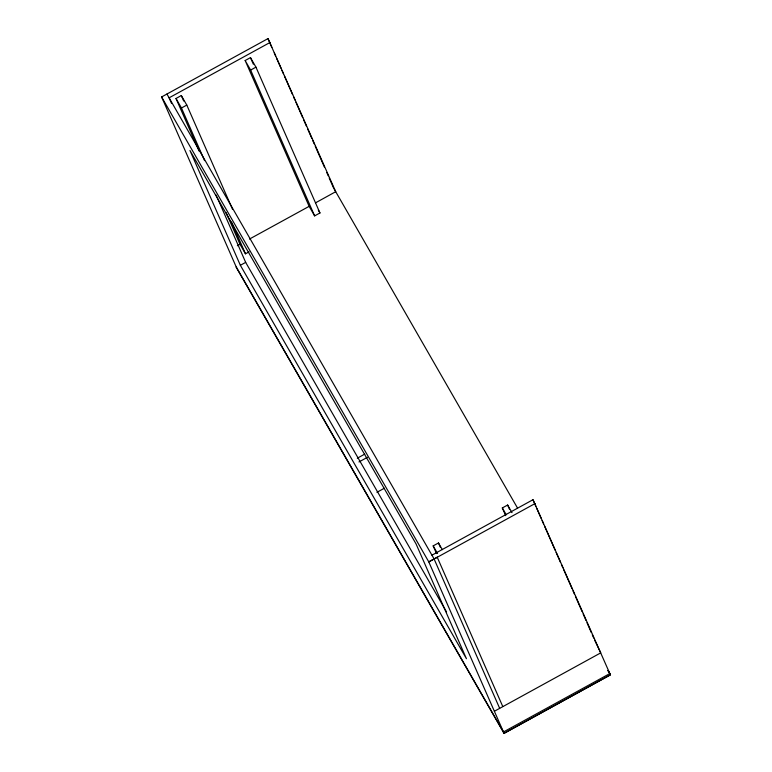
<?xml version="1.0" encoding="UTF-8"?>
<svg xmlns="http://www.w3.org/2000/svg" width="772" height="772" viewBox="0 0 772 772"><rect width="100%" height="100%" fill="white"/><g stroke="black" fill="none" stroke-linecap="round" stroke-linejoin="round"><path stroke-width="1.16" d="M199.108 151.109L176.006 98.488L181.304 95.535L186.795 105.079L232.507 209.231M315.478 202.872L335.714 191.707L268 38.6L161.609 96.954L236.869 268.444L504.068 733.4L610.391 674.863L532.989 499.716L431.944 555.193M270.181 42.392L169.107 97.822L171.509 103.313M245.149 60.534L250.466 57.611L255.947 67.154L319.955 212.966L314.629 215.88L309.147 206.346L245.149 60.534L250.63 70.069L314.629 215.88M204.57 160.624L181.478 108.003L186.795 105.079M250.63 70.069L255.947 67.154M249.491 239.05L309.147 206.346M226.061 212.512L240.015 244.299L245.486 253.814L249.028 251.865M240.353 265.288L189.951 150.472L416.04 543.893L466.442 658.709L240.353 265.288L245.67 262.374L216.112 195.026M357.32 458.192L364.722 454.129M358.97 461.955L367.433 457.313M376.929 492.314L384.331 488.251M436.547 553.582L433.169 545.881L438.486 542.967L442.327 549.645M505.689 515.638L502.311 507.947L507.629 505.023L512.01 512.656M437.261 557.259L428.75 561.813L504.029 733.265L610.391 674.863L607.989 670.685M535.17 503.498L428.807 561.91L161.609 96.954M237.342 245.747L240.015 244.299M517.549 508.101L334.083 188.86M608.027 670.434L609.822 673.57L503.46 731.972L236.213 266.929L236.521 267.643M502.311 507.947L506.152 514.615M318.305 210.1L319.955 212.966M176.006 98.488L181.478 108.003M433.169 545.881L437.55 553.514M166.926 94.03L434.125 558.986M502.775 706.534L437.203 557.172M245.67 262.374L446.573 611.964M499.638 708.262L434.067 558.899M494.369 711.273L600.732 652.871L594.701 640.287M532.989 499.716L535.884 506.297M536.849 508.497L541.191 518.379M542.147 520.579L543.594 523.87M544.559 526.07L555.164 550.233M556.129 552.424L560.472 562.315M561.437 564.506L562.884 567.806M563.849 569.997L572.042 588.669M573.007 590.869L574.455 594.16M575.42 596.36L582.165 611.733M583.13 613.933L586.025 620.524M586.99 622.714L591.323 632.606M592.288 634.796L593.736 638.097M507.629 505.023L509.559 509.423M268 38.6L271.86 47.382M274.272 52.872L275.71 56.163M276.675 58.363L281.018 68.245M281.983 70.435L283.421 73.736M284.385 75.926L292.578 94.589M293.543 96.789L294.991 100.08M295.956 102.28L302.701 117.643M303.666 119.843L306.552 126.434M307.517 128.625L311.859 138.506M312.824 140.707L314.262 143.997M315.227 146.188L324.385 167.051M326.797 172.542L328.235 175.833M329.2 178.033L333.543 187.914M250.466 57.611L253.351 64.192M438.486 542.967L440.416 547.367M181.304 95.535L183.707 101.016M231.523 222.018L245.486 253.814M503.402 731.885L504.068 733.4"/></g></svg>
